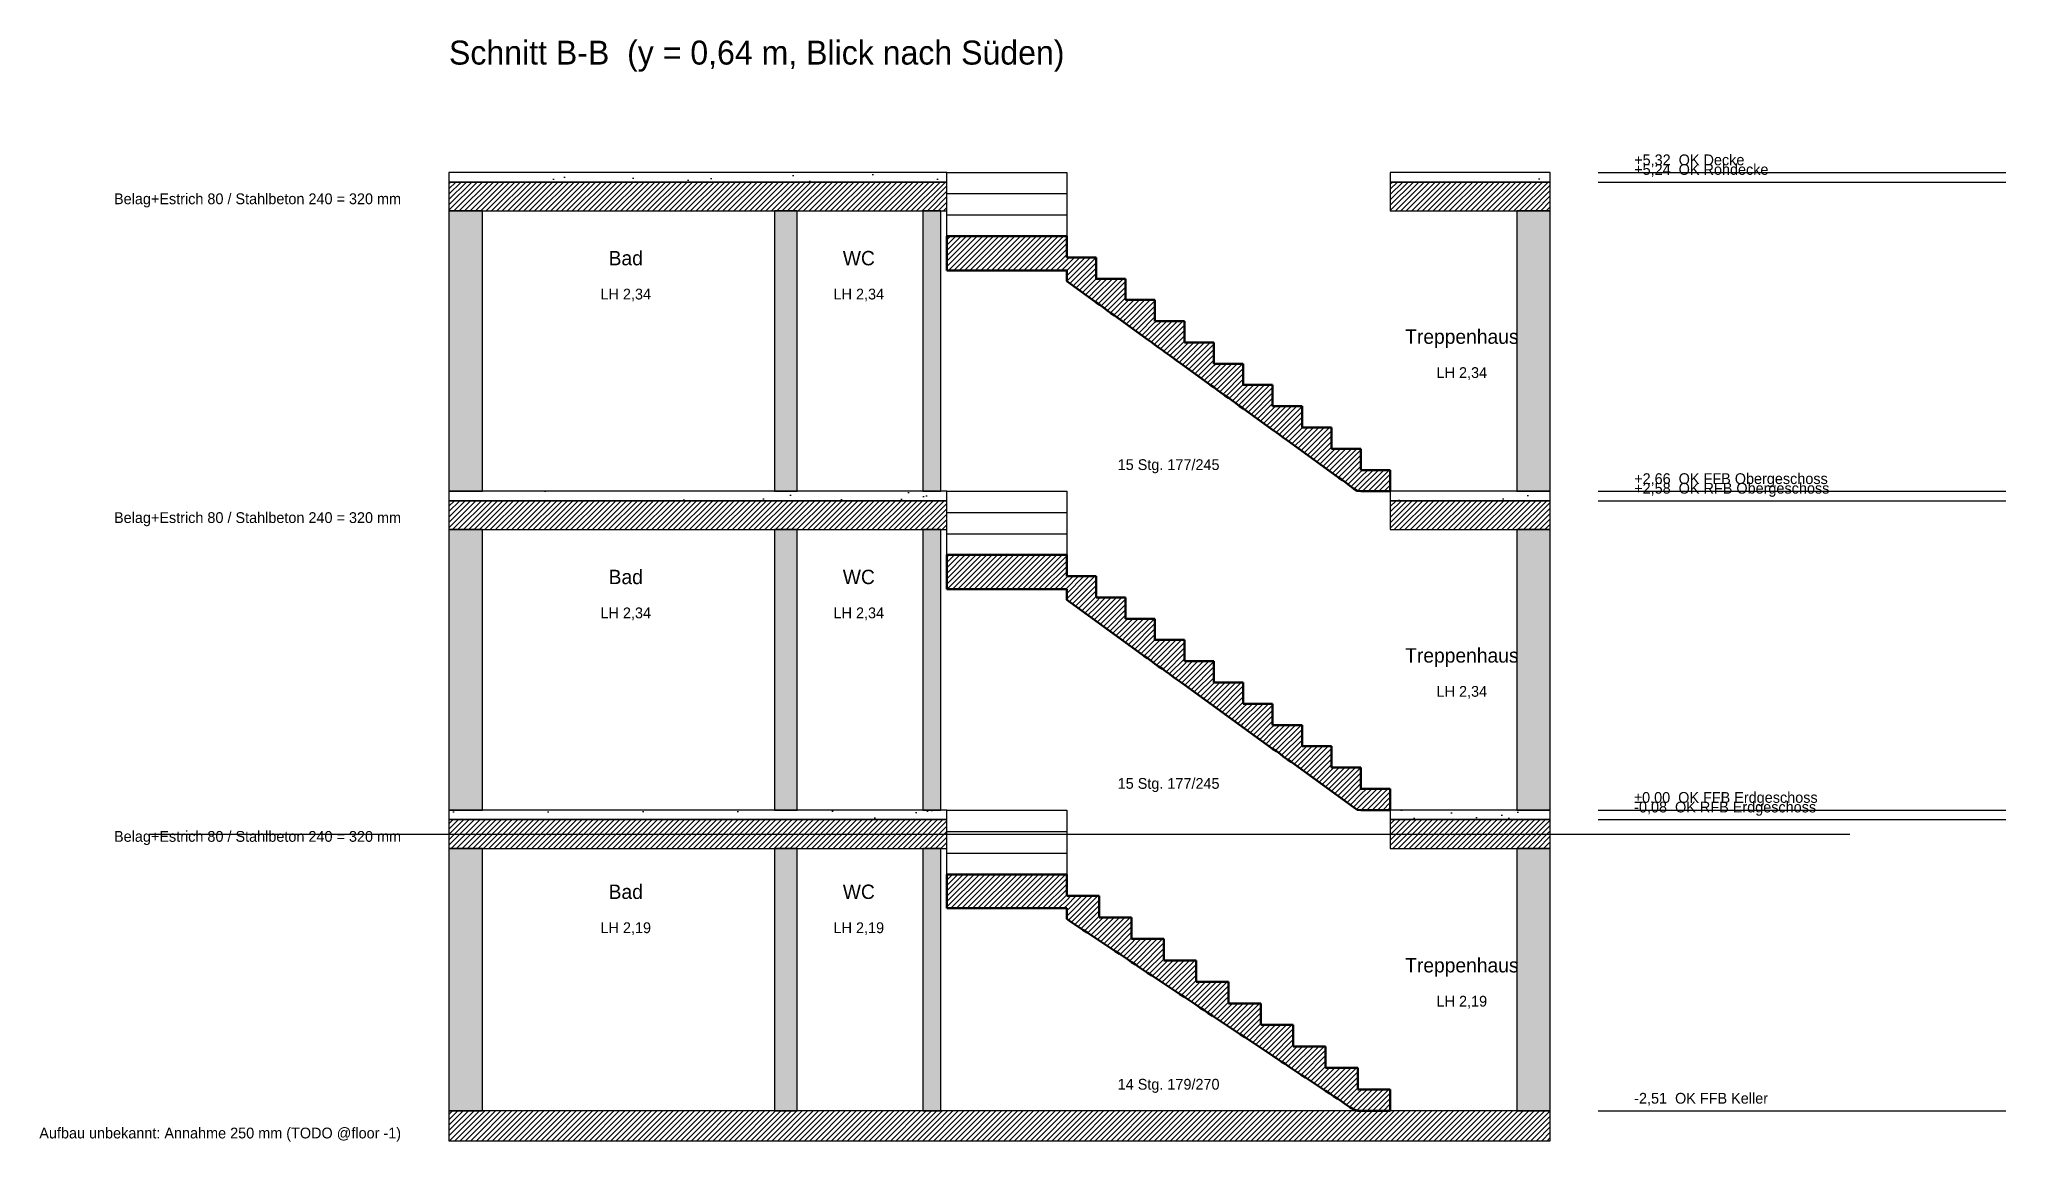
# Model space of a CAD drawing. Header units: millimetres. Extents: x -12468 to 3940, y -2767 to 6431.
import ezdxf
from ezdxf.enums import TextEntityAlignment as Align

# ---------------------------------------------------------------- set-up
doc = ezdxf.new("R2010")
doc.units = ezdxf.units.MM
for name, color, linetype in [('S_DECKE', 8, 'Continuous'), ('S_DECKE_ANNAHME', 1, 'Continuous'), ('S_GELAENDE', 3, 'Continuous'), ('S_TEXT', 7, 'Continuous'), ('S_TREPPE', 9, 'Continuous'), ('S_TREPPE_ANSICHT', 8, 'Continuous'), ('S_WAND', 7, 'Continuous')]:
    doc.layers.add(name, color=color, linetype=linetype)

msp = doc.modelspace()

# ---------------------------------------------------------------- hatches: boundary and pattern name
at = {"layer": 'S_DECKE'}
h = msp.add_hatch(dxfattribs=at)
h.set_pattern_fill('AR-SAND', scale=10)
h.paths.add_polyline_path([(-9050, 5240), (-4895, 5240), (-4895, 5320), (-9050, 5320)])
h = msp.add_hatch(dxfattribs=at)
h.set_pattern_fill('AR-SAND', scale=10)
h.paths.add_polyline_path([(-1195, 5240), (140, 5240), (140, 5320), (-1195, 5320)])
h = msp.add_hatch(dxfattribs=at)
h.set_pattern_fill('ANSI31', scale=10)
h.paths.add_polyline_path([(-9050, 5000), (-4895, 5000), (-4895, 5240), (-9050, 5240)])
h = msp.add_hatch(dxfattribs=at)
h.set_pattern_fill('ANSI31', scale=10)
h.paths.add_polyline_path([(-1195, 5000), (140, 5000), (140, 5240), (-1195, 5240)])
h = msp.add_hatch(dxfattribs=at)
h.set_pattern_fill('AR-SAND', scale=10)
h.paths.add_polyline_path([(-9050, 2580), (-4895, 2580), (-4895, 2660), (-9050, 2660)])
h = msp.add_hatch(dxfattribs=at)
h.set_pattern_fill('AR-SAND', scale=10)
h.paths.add_polyline_path([(-1195, 2580), (140, 2580), (140, 2660), (-1195, 2660)])
h = msp.add_hatch(dxfattribs=at)
h.set_pattern_fill('ANSI31', scale=10)
h.paths.add_polyline_path([(-9050, 2340), (-4895, 2340), (-4895, 2580), (-9050, 2580)])
h = msp.add_hatch(dxfattribs=at)
h.set_pattern_fill('ANSI31', scale=10)
h.paths.add_polyline_path([(-1195, 2340), (140, 2340), (140, 2580), (-1195, 2580)])
h = msp.add_hatch(dxfattribs=at)
h.set_pattern_fill('AR-SAND', scale=10)
h.paths.add_polyline_path([(-9050, -80), (-4895, -80), (-4895, 0), (-9050, 0)])
h = msp.add_hatch(dxfattribs=at)
h.set_pattern_fill('AR-SAND', scale=10)
h.paths.add_polyline_path([(-1195, -80), (140, -80), (140, 0), (-1195, 0)])
h = msp.add_hatch(dxfattribs=at)
h.set_pattern_fill('ANSI31', scale=10)
h.paths.add_polyline_path([(-9050, -320), (-4895, -320), (-4895, -80), (-9050, -80)])
h = msp.add_hatch(dxfattribs=at)
h.set_pattern_fill('ANSI31', scale=10)
h.paths.add_polyline_path([(-1195, -320), (140, -320), (140, -80), (-1195, -80)])
at = {"layer": 'S_DECKE_ANNAHME'}
h = msp.add_hatch(dxfattribs=at)
h.set_pattern_fill('ANSI31', scale=10)
h.paths.add_polyline_path([(-9050, -2760), (140, -2760), (140, -2510), (-9050, -2510)])
at = {"layer": 'S_TREPPE'}
h = msp.add_hatch(dxfattribs=at)
h.set_pattern_fill('ANSI31', scale=10)
h.paths.add_polyline_path([(-3895, 4788), (-4895, 4788), (-4895, 4502), (-4770, 4502), (-4645, 4502), (-4520, 4502), (-4395, 4502), (-4270, 4502), (-4145, 4502), (-4020, 4502), (-3895, 4502)])
h = msp.add_hatch(dxfattribs=at)
h.set_pattern_fill('ANSI31', scale=10)
h.paths.add_polyline_path([(-3650, 4611), (-3895, 4611), (-3895, 4413), (-3864, 4391), (-3834, 4369), (-3803, 4347), (-3772, 4325), (-3742, 4302), (-3711, 4280), (-3680, 4258), (-3650, 4236)])
h = msp.add_hatch(dxfattribs=at)
h.set_pattern_fill('ANSI31', scale=10)
h.paths.add_polyline_path([(-3404, 4433), (-3650, 4433), (-3650, 4236), (-3619, 4214), (-3588, 4192), (-3558, 4169), (-3527, 4147), (-3496, 4125), (-3465, 4103), (-3435, 4081), (-3404, 4059)])
h = msp.add_hatch(dxfattribs=at)
h.set_pattern_fill('ANSI31', scale=10)
h.paths.add_polyline_path([(-3159, 4256), (-3404, 4256), (-3404, 4059), (-3373, 4036), (-3343, 4014), (-3312, 3992), (-3281, 3970), (-3251, 3948), (-3220, 3926), (-3189, 3903), (-3159, 3881)])
h = msp.add_hatch(dxfattribs=at)
h.set_pattern_fill('ANSI31', scale=10)
h.paths.add_polyline_path([(-2913, 4079), (-3159, 4079), (-3159, 3881), (-3128, 3859), (-3097, 3837), (-3067, 3815), (-3036, 3793), (-3005, 3770), (-2975, 3748), (-2944, 3726), (-2913, 3704)])
h = msp.add_hatch(dxfattribs=at)
h.set_pattern_fill('ANSI31', scale=10)
h.paths.add_polyline_path([(-2668, 3901), (-2913, 3901), (-2913, 3704), (-2882, 3682), (-2852, 3660), (-2821, 3637), (-2790, 3615), (-2760, 3593), (-2729, 3571), (-2698, 3549), (-2668, 3527)])
h = msp.add_hatch(dxfattribs=at)
h.set_pattern_fill('ANSI31', scale=10)
h.paths.add_polyline_path([(-2422, 3724), (-2668, 3724), (-2668, 3527), (-2637, 3504), (-2606, 3482), (-2576, 3460), (-2545, 3438), (-2514, 3416), (-2484, 3394), (-2453, 3371), (-2422, 3349)])
h = msp.add_hatch(dxfattribs=at)
h.set_pattern_fill('ANSI31', scale=10)
h.paths.add_polyline_path([(-2177, 3547), (-2422, 3547), (-2422, 3349), (-2392, 3327), (-2361, 3305), (-2330, 3283), (-2300, 3261), (-2269, 3238), (-2238, 3216), (-2208, 3194), (-2177, 3172)])
h = msp.add_hatch(dxfattribs=at)
h.set_pattern_fill('ANSI31', scale=10)
h.paths.add_polyline_path([(-1931, 3369), (-2177, 3369), (-2177, 3172), (-2146, 3150), (-2115, 3128), (-2085, 3105), (-2054, 3083), (-2023, 3061), (-1993, 3039), (-1962, 3017), (-1931, 2995)])
h = msp.add_hatch(dxfattribs=at)
h.set_pattern_fill('ANSI31', scale=10)
h.paths.add_polyline_path([(-1686, 3192), (-1931, 3192), (-1931, 2995), (-1901, 2972), (-1870, 2950), (-1839, 2928), (-1809, 2906), (-1778, 2884), (-1747, 2862), (-1717, 2839), (-1686, 2817)])
h = msp.add_hatch(dxfattribs=at)
h.set_pattern_fill('ANSI31', scale=10)
h.paths.add_polyline_path([(-1440, 3015), (-1686, 3015), (-1686, 2817), (-1655, 2795), (-1625, 2773), (-1594, 2751), (-1563, 2729), (-1532, 2706), (-1502, 2684), (-1471, 2662), (-1440, 2660)])
h = msp.add_hatch(dxfattribs=at)
h.set_pattern_fill('ANSI31', scale=10)
h.paths.add_polyline_path([(-1195, 2837), (-1440, 2837), (-1440, 2660), (-1410, 2660), (-1379, 2660), (-1348, 2660), (-1318, 2660), (-1287, 2660), (-1256, 2660), (-1226, 2660), (-1195, 2660)])
h = msp.add_hatch(dxfattribs=at)
h.set_pattern_fill('ANSI31', scale=10)
h.paths.add_polyline_path([(-3895, 2128), (-4895, 2128), (-4895, 1842), (-4770, 1842), (-4645, 1842), (-4520, 1842), (-4395, 1842), (-4270, 1842), (-4145, 1842), (-4020, 1842), (-3895, 1842)])
h = msp.add_hatch(dxfattribs=at)
h.set_pattern_fill('ANSI31', scale=10)
h.paths.add_polyline_path([(-3650, 1951), (-3895, 1951), (-3895, 1753), (-3864, 1731), (-3834, 1709), (-3803, 1687), (-3772, 1665), (-3742, 1642), (-3711, 1620), (-3680, 1598), (-3650, 1576)])
h = msp.add_hatch(dxfattribs=at)
h.set_pattern_fill('ANSI31', scale=10)
h.paths.add_polyline_path([(-3404, 1773), (-3650, 1773), (-3650, 1576), (-3619, 1554), (-3588, 1532), (-3558, 1509), (-3527, 1487), (-3496, 1465), (-3465, 1443), (-3435, 1421), (-3404, 1399)])
h = msp.add_hatch(dxfattribs=at)
h.set_pattern_fill('ANSI31', scale=10)
h.paths.add_polyline_path([(-3159, 1596), (-3404, 1596), (-3404, 1399), (-3373, 1376), (-3343, 1354), (-3312, 1332), (-3281, 1310), (-3251, 1288), (-3220, 1266), (-3189, 1243), (-3159, 1221)])
h = msp.add_hatch(dxfattribs=at)
h.set_pattern_fill('ANSI31', scale=10)
h.paths.add_polyline_path([(-2913, 1419), (-3159, 1419), (-3159, 1221), (-3128, 1199), (-3097, 1177), (-3067, 1155), (-3036, 1133), (-3005, 1110), (-2975, 1088), (-2944, 1066), (-2913, 1044)])
h = msp.add_hatch(dxfattribs=at)
h.set_pattern_fill('ANSI31', scale=10)
h.paths.add_polyline_path([(-2668, 1241), (-2913, 1241), (-2913, 1044), (-2882, 1022), (-2852, 1000), (-2821, 977), (-2790, 955), (-2760, 933), (-2729, 911), (-2698, 889), (-2668, 867)])
h = msp.add_hatch(dxfattribs=at)
h.set_pattern_fill('ANSI31', scale=10)
h.paths.add_polyline_path([(-2422, 1064), (-2668, 1064), (-2668, 867), (-2637, 844), (-2606, 822), (-2576, 800), (-2545, 778), (-2514, 756), (-2484, 734), (-2453, 711), (-2422, 689)])
h = msp.add_hatch(dxfattribs=at)
h.set_pattern_fill('ANSI31', scale=10)
h.paths.add_polyline_path([(-2177, 887), (-2422, 887), (-2422, 689), (-2392, 667), (-2361, 645), (-2330, 623), (-2300, 601), (-2269, 578), (-2238, 556), (-2208, 534), (-2177, 512)])
h = msp.add_hatch(dxfattribs=at)
h.set_pattern_fill('ANSI31', scale=10)
h.paths.add_polyline_path([(-1931, 709), (-2177, 709), (-2177, 512), (-2146, 490), (-2115, 468), (-2085, 445), (-2054, 423), (-2023, 401), (-1993, 379), (-1962, 357), (-1931, 335)])
h = msp.add_hatch(dxfattribs=at)
h.set_pattern_fill('ANSI31', scale=10)
h.paths.add_polyline_path([(-1686, 532), (-1931, 532), (-1931, 335), (-1901, 312), (-1870, 290), (-1839, 268), (-1809, 246), (-1778, 224), (-1747, 202), (-1717, 179), (-1686, 157)])
h = msp.add_hatch(dxfattribs=at)
h.set_pattern_fill('ANSI31', scale=10)
h.paths.add_polyline_path([(-1440, 355), (-1686, 355), (-1686, 157), (-1655, 135), (-1625, 113), (-1594, 91), (-1563, 69), (-1532, 46), (-1502, 24), (-1471, 2), (-1440, 0)])
h = msp.add_hatch(dxfattribs=at)
h.set_pattern_fill('ANSI31', scale=10)
h.paths.add_polyline_path([(-1195, 177), (-1440, 177), (-1440, 0), (-1410, 0), (-1379, 0), (-1348, 0), (-1318, 0), (-1287, 0), (-1256, 0), (-1226, 0), (-1195, 0)])
h = msp.add_hatch(dxfattribs=at)
h.set_pattern_fill('ANSI31', scale=10)
h.paths.add_polyline_path([(-3895, -538), (-4895, -538), (-4895, -820), (-4770, -820), (-4645, -820), (-4520, -820), (-4395, -820), (-4270, -820), (-4145, -820), (-4020, -820), (-3895, -820)])
h = msp.add_hatch(dxfattribs=at)
h.set_pattern_fill('ANSI31', scale=10)
h.paths.add_polyline_path([(-3625, -717), (-3895, -717), (-3895, -909), (-3861, -932), (-3828, -954), (-3794, -976), (-3760, -999), (-3726, -1021), (-3692, -1044), (-3659, -1066), (-3625, -1088)])
h = msp.add_hatch(dxfattribs=at)
h.set_pattern_fill('ANSI31', scale=10)
h.paths.add_polyline_path([(-3355, -896), (-3625, -896), (-3625, -1088), (-3591, -1111), (-3558, -1133), (-3524, -1156), (-3490, -1178), (-3456, -1201), (-3422, -1223), (-3389, -1245), (-3355, -1268)])
h = msp.add_hatch(dxfattribs=at)
h.set_pattern_fill('ANSI31', scale=10)
h.paths.add_polyline_path([(-3085, -1076), (-3355, -1076), (-3355, -1268), (-3321, -1290), (-3288, -1313), (-3254, -1335), (-3220, -1357), (-3186, -1380), (-3152, -1402), (-3119, -1425), (-3085, -1447)])
h = msp.add_hatch(dxfattribs=at)
h.set_pattern_fill('ANSI31', scale=10)
h.paths.add_polyline_path([(-2815, -1255), (-3085, -1255), (-3085, -1447), (-3051, -1469), (-3018, -1492), (-2984, -1514), (-2950, -1537), (-2916, -1559), (-2882, -1582), (-2849, -1604), (-2815, -1626)])
h = msp.add_hatch(dxfattribs=at)
h.set_pattern_fill('ANSI31', scale=10)
h.paths.add_polyline_path([(-2545, -1434), (-2815, -1434), (-2815, -1626), (-2781, -1649), (-2748, -1671), (-2714, -1694), (-2680, -1716), (-2646, -1738), (-2612, -1761), (-2579, -1783), (-2545, -1806)])
h = msp.add_hatch(dxfattribs=at)
h.set_pattern_fill('ANSI31', scale=10)
h.paths.add_polyline_path([(-2275, -1614), (-2545, -1614), (-2545, -1806), (-2511, -1828), (-2478, -1850), (-2444, -1873), (-2410, -1895), (-2376, -1918), (-2342, -1940), (-2309, -1963), (-2275, -1985)])
h = msp.add_hatch(dxfattribs=at)
h.set_pattern_fill('ANSI31', scale=10)
h.paths.add_polyline_path([(-2005, -1793), (-2275, -1793), (-2275, -1985), (-2241, -2007), (-2208, -2030), (-2174, -2052), (-2140, -2075), (-2106, -2097), (-2072, -2119), (-2039, -2142), (-2005, -2164)])
h = msp.add_hatch(dxfattribs=at)
h.set_pattern_fill('ANSI31', scale=10)
h.paths.add_polyline_path([(-1735, -1972), (-2005, -1972), (-2005, -2164), (-1971, -2187), (-1938, -2209), (-1904, -2231), (-1870, -2254), (-1836, -2276), (-1802, -2299), (-1769, -2321), (-1735, -2343)])
h = msp.add_hatch(dxfattribs=at)
h.set_pattern_fill('ANSI31', scale=10)
h.paths.add_polyline_path([(-1465, -2151), (-1735, -2151), (-1735, -2343), (-1701, -2366), (-1668, -2388), (-1634, -2411), (-1600, -2433), (-1566, -2456), (-1532, -2478), (-1499, -2500), (-1465, -2510)])
h = msp.add_hatch(dxfattribs=at)
h.set_pattern_fill('ANSI31', scale=10)
h.paths.add_polyline_path([(-1195, -2331), (-1465, -2331), (-1465, -2510), (-1431, -2510), (-1398, -2510), (-1364, -2510), (-1330, -2510), (-1296, -2510), (-1262, -2510), (-1229, -2510), (-1195, -2510)])
at = {"layer": 'S_WAND'}
h = msp.add_hatch(color=7, dxfattribs=at)
h.dxf.hatch_style = 1
h.paths.add_polyline_path([(-9050, 2660), (-8770, 2660), (-8770, 5000), (-9050, 5000)])
h = msp.add_hatch(color=7, dxfattribs=at)
h.dxf.hatch_style = 1
h.paths.add_polyline_path([(-6335, 2660), (-6145, 2660), (-6145, 5000), (-6335, 5000)])
h = msp.add_hatch(color=7, dxfattribs=at)
h.dxf.hatch_style = 1
h.paths.add_polyline_path([(-5095, 2660), (-4945, 2660), (-4945, 5000), (-5095, 5000)])
h = msp.add_hatch(color=7, dxfattribs=at)
h.dxf.hatch_style = 1
h.paths.add_polyline_path([(-140, 2660), (140, 2660), (140, 5000), (-140, 5000)])
h = msp.add_hatch(color=7, dxfattribs=at)
h.dxf.hatch_style = 1
h.paths.add_polyline_path([(-9050, 0), (-8770, 0), (-8770, 2340), (-9050, 2340)])
h = msp.add_hatch(color=7, dxfattribs=at)
h.dxf.hatch_style = 1
h.paths.add_polyline_path([(-6335, 0), (-6145, 0), (-6145, 2340), (-6335, 2340)])
h = msp.add_hatch(color=7, dxfattribs=at)
h.dxf.hatch_style = 1
h.paths.add_polyline_path([(-5095, 0), (-4945, 0), (-4945, 2340), (-5095, 2340)])
h = msp.add_hatch(color=7, dxfattribs=at)
h.dxf.hatch_style = 1
h.paths.add_polyline_path([(-140, 0), (140, 0), (140, 2340), (-140, 2340)])
h = msp.add_hatch(color=7, dxfattribs=at)
h.dxf.hatch_style = 1
h.paths.add_polyline_path([(-9050, -2510), (-8770, -2510), (-8770, -320), (-9050, -320)])
h = msp.add_hatch(color=7, dxfattribs=at)
h.dxf.hatch_style = 1
h.paths.add_polyline_path([(-6335, -2510), (-6145, -2510), (-6145, -320), (-6335, -320)])
h = msp.add_hatch(color=7, dxfattribs=at)
h.dxf.hatch_style = 1
h.paths.add_polyline_path([(-5095, -2510), (-4945, -2510), (-4945, -320), (-5095, -320)])
h = msp.add_hatch(color=7, dxfattribs=at)
h.dxf.hatch_style = 1
h.paths.add_polyline_path([(-140, -2510), (140, -2510), (140, -320), (-140, -320)])

# ---------------------------------------------------------------- linework, layer by layer
at = {"layer": 'S_DECKE'}
for points in [[(-9050, 5240), (-4895, 5240), (-4895, 5320), (-9050, 5320)], [(-1195, 5240), (140, 5240), (140, 5320), (-1195, 5320)], [(-9050, 5000), (-4895, 5000), (-4895, 5240), (-9050, 5240)], [(-1195, 5000), (140, 5000), (140, 5240), (-1195, 5240)], [(-9050, 2580), (-4895, 2580), (-4895, 2660), (-9050, 2660)], [(-1195, 2580), (140, 2580), (140, 2660), (-1195, 2660)], [(-9050, 2340), (-4895, 2340), (-4895, 2580), (-9050, 2580)], [(-1195, 2340), (140, 2340), (140, 2580), (-1195, 2580)], [(-9050, -80), (-4895, -80), (-4895, 0), (-9050, 0)], [(-1195, -80), (140, -80), (140, 0), (-1195, 0)], [(-9050, -320), (-4895, -320), (-4895, -80), (-9050, -80)], [(-1195, -320), (140, -320), (140, -80), (-1195, -80)]]:
    msp.add_lwpolyline(points, close=True, dxfattribs=at)
at = {"layer": 'S_DECKE_ANNAHME'}
msp.add_lwpolyline([(-9050, -2760), (140, -2760), (140, -2510), (-9050, -2510)], close=True, dxfattribs=at)
at = {"layer": 'S_GELAENDE'}
msp.add_line((-11550, -200), (2640, -200), dxfattribs=at)
at = {"layer": 'S_TEXT'}
for p, q in [((540, 5320), (3940, 5320)), ((540, 5240), (3940, 5240)), ((540, 2660), (3940, 2660)), ((540, 2580), (3940, 2580)), ((540, 0), (3940, 0)), ((540, -80), (3940, -80)), ((540, -2510), (3940, -2510))]:
    msp.add_line(p, q, dxfattribs=at)
at = {"layer": 'S_TREPPE', "lineweight": 50}
for p, q in [((-3895, 4788), (-4895, 4788)), ((-4895, 4502), (-4895, 4788)), ((-3895, 4611), (-3895, 4788)), ((-3650, 4611), (-3895, 4611)), ((-3650, 4433), (-3650, 4611)), ((-4895, 4502), (-4770, 4502)), ((-4770, 4502), (-4645, 4502)), ((-4645, 4502), (-4520, 4502)), ((-4520, 4502), (-4395, 4502)), ((-4395, 4502), (-4270, 4502)), ((-4270, 4502), (-4145, 4502)), ((-4145, 4502), (-4020, 4502)), ((-4020, 4502), (-3895, 4502)), ((-3895, 4413), (-3895, 4502)), ((-3404, 4433), (-3650, 4433)), ((-3404, 4256), (-3404, 4433)), ((-3895, 4413), (-3864, 4391)), ((-3864, 4391), (-3834, 4369)), ((-3834, 4369), (-3803, 4347)), ((-3803, 4347), (-3772, 4325)), ((-3772, 4325), (-3742, 4302)), ((-3742, 4302), (-3711, 4280)), ((-3711, 4280), (-3680, 4258)), ((-3680, 4258), (-3650, 4236)), ((-3650, 4236), (-3619, 4214)), ((-3619, 4214), (-3588, 4192)), ((-3588, 4192), (-3558, 4169)), ((-3558, 4169), (-3527, 4147)), ((-3527, 4147), (-3496, 4125)), ((-3496, 4125), (-3465, 4103)), ((-3465, 4103), (-3435, 4081)), ((-3159, 4256), (-3404, 4256)), ((-3159, 4079), (-3159, 4256)), ((-3435, 4081), (-3404, 4059)), ((-3404, 4059), (-3373, 4036)), ((-3404, 4059), (-3404, 4059)), ((-3373, 4036), (-3343, 4014)), ((-3343, 4014), (-3312, 3992)), ((-3312, 3992), (-3281, 3970)), ((-3281, 3970), (-3251, 3948)), ((-3251, 3948), (-3220, 3926)), ((-2913, 4079), (-3159, 4079)), ((-2913, 3901), (-2913, 4079)), ((-3220, 3926), (-3189, 3903)), ((-3189, 3903), (-3159, 3881)), ((-3159, 3881), (-3128, 3859)), ((-3128, 3859), (-3097, 3837)), ((-3097, 3837), (-3067, 3815)), ((-3067, 3815), (-3036, 3793)), ((-3036, 3793), (-3005, 3770)), ((-2668, 3901), (-2913, 3901)), ((-2668, 3724), (-2668, 3901)), ((-3005, 3770), (-2975, 3748)), ((-2975, 3748), (-2944, 3726)), ((-2944, 3726), (-2913, 3704)), ((-2913, 3704), (-2882, 3682)), ((-2913, 3704), (-2913, 3704)), ((-2882, 3682), (-2852, 3660)), ((-2852, 3660), (-2821, 3637)), ((-2821, 3637), (-2790, 3615)), ((-2790, 3615), (-2760, 3593)), ((-2422, 3724), (-2668, 3724)), ((-2422, 3547), (-2422, 3724)), ((-2760, 3593), (-2729, 3571)), ((-2729, 3571), (-2698, 3549)), ((-2698, 3549), (-2668, 3527)), ((-2668, 3527), (-2637, 3504)), ((-2637, 3504), (-2606, 3482)), ((-2606, 3482), (-2576, 3460)), ((-2576, 3460), (-2545, 3438)), ((-2177, 3547), (-2422, 3547)), ((-2177, 3369), (-2177, 3547)), ((-2545, 3438), (-2514, 3416)), ((-2514, 3416), (-2484, 3394)), ((-2484, 3394), (-2453, 3371)), ((-2453, 3371), (-2422, 3349)), ((-2422, 3349), (-2392, 3327)), ((-2392, 3327), (-2361, 3305)), ((-2361, 3305), (-2330, 3283)), ((-2330, 3283), (-2300, 3261)), ((-1931, 3369), (-2177, 3369)), ((-1931, 3192), (-1931, 3369)), ((-2300, 3261), (-2269, 3238)), ((-2269, 3238), (-2238, 3216)), ((-2238, 3216), (-2208, 3194)), ((-2208, 3194), (-2177, 3172)), ((-2177, 3172), (-2146, 3150)), ((-2146, 3150), (-2115, 3128)), ((-2115, 3128), (-2085, 3105)), ((-1686, 3192), (-1931, 3192)), ((-1686, 3015), (-1686, 3192)), ((-2085, 3105), (-2054, 3083)), ((-2054, 3083), (-2023, 3061)), ((-2023, 3061), (-1993, 3039)), ((-1993, 3039), (-1962, 3017)), ((-1962, 3017), (-1931, 2995)), ((-1931, 2995), (-1901, 2972)), ((-1901, 2972), (-1870, 2950)), ((-1440, 3015), (-1686, 3015)), ((-1440, 2837), (-1440, 3015)), ((-1870, 2950), (-1839, 2928)), ((-1839, 2928), (-1809, 2906)), ((-1809, 2906), (-1778, 2884)), ((-1778, 2884), (-1747, 2862)), ((-1747, 2862), (-1717, 2839)), ((-1717, 2839), (-1686, 2817)), ((-1686, 2817), (-1655, 2795)), ((-1655, 2795), (-1625, 2773)), ((-1195, 2837), (-1440, 2837)), ((-1195, 2660), (-1195, 2837)), ((-1625, 2773), (-1594, 2751)), ((-1594, 2751), (-1563, 2729)), ((-1563, 2729), (-1532, 2706)), ((-1532, 2706), (-1502, 2684)), ((-1502, 2684), (-1471, 2662)), ((-1471, 2662), (-1440, 2660)), ((-1440, 2660), (-1410, 2660)), ((-1410, 2660), (-1379, 2660)), ((-1379, 2660), (-1348, 2660)), ((-1348, 2660), (-1318, 2660)), ((-1318, 2660), (-1287, 2660)), ((-1287, 2660), (-1256, 2660)), ((-1256, 2660), (-1226, 2660)), ((-1226, 2660), (-1195, 2660)), ((-3895, 2128), (-4895, 2128)), ((-4895, 1842), (-4895, 2128)), ((-3895, 1951), (-3895, 2128)), ((-4895, 1842), (-4770, 1842)), ((-4770, 1842), (-4645, 1842)), ((-4645, 1842), (-4520, 1842)), ((-4520, 1842), (-4395, 1842)), ((-4395, 1842), (-4270, 1842)), ((-4270, 1842), (-4145, 1842)), ((-4145, 1842), (-4020, 1842)), ((-4020, 1842), (-3895, 1842)), ((-3650, 1951), (-3895, 1951)), ((-3895, 1753), (-3895, 1842)), ((-3650, 1773), (-3650, 1951)), ((-3895, 1753), (-3864, 1731)), ((-3864, 1731), (-3834, 1709)), ((-3834, 1709), (-3803, 1687)), ((-3803, 1687), (-3772, 1665)), ((-3772, 1665), (-3742, 1642)), ((-3742, 1642), (-3711, 1620)), ((-3404, 1773), (-3650, 1773)), ((-3404, 1596), (-3404, 1773)), ((-3711, 1620), (-3680, 1598)), ((-3680, 1598), (-3650, 1576)), ((-3650, 1576), (-3619, 1554)), ((-3619, 1554), (-3588, 1532)), ((-3588, 1532), (-3558, 1509)), ((-3558, 1509), (-3527, 1487)), ((-3527, 1487), (-3496, 1465)), ((-3159, 1596), (-3404, 1596)), ((-3159, 1419), (-3159, 1596)), ((-3496, 1465), (-3465, 1443)), ((-3465, 1443), (-3435, 1421)), ((-3435, 1421), (-3404, 1399)), ((-3404, 1399), (-3373, 1376)), ((-3373, 1376), (-3343, 1354)), ((-3343, 1354), (-3312, 1332)), ((-3312, 1332), (-3281, 1310)), ((-2913, 1419), (-3159, 1419)), ((-2913, 1241), (-2913, 1419)), ((-3281, 1310), (-3251, 1288)), ((-3251, 1288), (-3220, 1266)), ((-3220, 1266), (-3189, 1243)), ((-3189, 1243), (-3159, 1221)), ((-3159, 1221), (-3128, 1199)), ((-3159, 1221), (-3159, 1221)), ((-3128, 1199), (-3097, 1177)), ((-3097, 1177), (-3067, 1155)), ((-3067, 1155), (-3036, 1133)), ((-2668, 1241), (-2913, 1241)), ((-2668, 1064), (-2668, 1241)), ((-3036, 1133), (-3005, 1110)), ((-3005, 1110), (-2975, 1088)), ((-2975, 1088), (-2944, 1066)), ((-2944, 1066), (-2913, 1044)), ((-2913, 1044), (-2882, 1022)), ((-2913, 1044), (-2913, 1044)), ((-2882, 1022), (-2852, 1000)), ((-2852, 1000), (-2821, 977)), ((-2422, 1064), (-2668, 1064)), ((-2422, 887), (-2422, 1064)), ((-2821, 977), (-2790, 955)), ((-2790, 955), (-2760, 933)), ((-2760, 933), (-2729, 911)), ((-2729, 911), (-2698, 889)), ((-2698, 889), (-2668, 867)), ((-2668, 867), (-2637, 844)), ((-2668, 867), (-2668, 867)), ((-2637, 844), (-2606, 822)), ((-2606, 822), (-2576, 800)), ((-2177, 887), (-2422, 887)), ((-2177, 709), (-2177, 887)), ((-2576, 800), (-2545, 778)), ((-2545, 778), (-2514, 756)), ((-2514, 756), (-2484, 734)), ((-2484, 734), (-2453, 711)), ((-2453, 711), (-2422, 689)), ((-2422, 689), (-2392, 667)), ((-2392, 667), (-2361, 645)), ((-1931, 709), (-2177, 709)), ((-1931, 532), (-1931, 709)), ((-2361, 645), (-2330, 623)), ((-2330, 623), (-2300, 601)), ((-2300, 601), (-2269, 578)), ((-2269, 578), (-2238, 556)), ((-2238, 556), (-2208, 534)), ((-2208, 534), (-2177, 512)), ((-2177, 512), (-2146, 490)), ((-2177, 512), (-2177, 512)), ((-1686, 532), (-1931, 532)), ((-1686, 355), (-1686, 532)), ((-2146, 490), (-2115, 468)), ((-2115, 468), (-2085, 445)), ((-2085, 445), (-2054, 423)), ((-2054, 423), (-2023, 401)), ((-2023, 401), (-1993, 379)), ((-1993, 379), (-1962, 357)), ((-1962, 357), (-1931, 335)), ((-1931, 335), (-1901, 312)), ((-1931, 335), (-1931, 335)), ((-1440, 355), (-1686, 355)), ((-1440, 177), (-1440, 355)), ((-1901, 312), (-1870, 290)), ((-1870, 290), (-1839, 268)), ((-1839, 268), (-1809, 246)), ((-1809, 246), (-1778, 224)), ((-1778, 224), (-1747, 202)), ((-1747, 202), (-1717, 179)), ((-1717, 179), (-1686, 157)), ((-1195, 177), (-1440, 177)), ((-1195, 0), (-1195, 177)), ((-1686, 157), (-1655, 135)), ((-1686, 157), (-1686, 157)), ((-1655, 135), (-1625, 113)), ((-1625, 113), (-1594, 91)), ((-1594, 91), (-1563, 69)), ((-1563, 69), (-1532, 46)), ((-1532, 46), (-1502, 24)), ((-1502, 24), (-1471, 2)), ((-1471, 2), (-1440, 0)), ((-1440, 0), (-1410, 0)), ((-1410, 0), (-1379, 0)), ((-1379, 0), (-1348, 0)), ((-1348, 0), (-1318, 0)), ((-1318, 0), (-1287, 0)), ((-1287, 0), (-1256, 0)), ((-1256, 0), (-1226, 0)), ((-1226, 0), (-1195, 0)), ((-3895, -538), (-4895, -538)), ((-4895, -820), (-4895, -538)), ((-3895, -717), (-3895, -538)), ((-4895, -820), (-4770, -820)), ((-4770, -820), (-4645, -820)), ((-4645, -820), (-4520, -820)), ((-4520, -820), (-4395, -820)), ((-4395, -820), (-4270, -820)), ((-4270, -820), (-4145, -820)), ((-4145, -820), (-4020, -820)), ((-4020, -820), (-3895, -820)), ((-3625, -717), (-3895, -717)), ((-3895, -909), (-3895, -820)), ((-3625, -896), (-3625, -717)), ((-3895, -909), (-3861, -932)), ((-3861, -932), (-3828, -954)), ((-3828, -954), (-3794, -976)), ((-3794, -976), (-3760, -999)), ((-3355, -896), (-3625, -896)), ((-3355, -1076), (-3355, -896)), ((-3760, -999), (-3726, -1021)), ((-3726, -1021), (-3692, -1044)), ((-3692, -1044), (-3659, -1066)), ((-3659, -1066), (-3625, -1088)), ((-3625, -1088), (-3591, -1111)), ((-3591, -1111), (-3558, -1133)), ((-3558, -1133), (-3524, -1156)), ((-3085, -1076), (-3355, -1076)), ((-3085, -1255), (-3085, -1076)), ((-3524, -1156), (-3490, -1178)), ((-3490, -1178), (-3456, -1201)), ((-3456, -1201), (-3422, -1223)), ((-3422, -1223), (-3389, -1245)), ((-3389, -1245), (-3355, -1268)), ((-3355, -1268), (-3321, -1290)), ((-3321, -1290), (-3288, -1313)), ((-3288, -1313), (-3254, -1335)), ((-2815, -1255), (-3085, -1255)), ((-2815, -1434), (-2815, -1255)), ((-3254, -1335), (-3220, -1357)), ((-3220, -1357), (-3186, -1380)), ((-3186, -1380), (-3152, -1402)), ((-3152, -1402), (-3119, -1425)), ((-3119, -1425), (-3085, -1447)), ((-3085, -1447), (-3051, -1469)), ((-3051, -1469), (-3018, -1492)), ((-2545, -1434), (-2815, -1434)), ((-2545, -1614), (-2545, -1434)), ((-3018, -1492), (-2984, -1514)), ((-2984, -1514), (-2950, -1537)), ((-2950, -1537), (-2916, -1559)), ((-2916, -1559), (-2882, -1582)), ((-2882, -1582), (-2849, -1604)), ((-2849, -1604), (-2815, -1626)), ((-2815, -1626), (-2781, -1649)), ((-2275, -1614), (-2545, -1614)), ((-2275, -1793), (-2275, -1614)), ((-2781, -1649), (-2748, -1671)), ((-2748, -1671), (-2714, -1694)), ((-2714, -1694), (-2680, -1716)), ((-2680, -1716), (-2646, -1738)), ((-2646, -1738), (-2612, -1761)), ((-2612, -1761), (-2579, -1783)), ((-2579, -1783), (-2545, -1806)), ((-2005, -1793), (-2275, -1793)), ((-2005, -1972), (-2005, -1793)), ((-2545, -1806), (-2511, -1828)), ((-2545, -1806), (-2545, -1806)), ((-2511, -1828), (-2478, -1850)), ((-2478, -1850), (-2444, -1873)), ((-2444, -1873), (-2410, -1895)), ((-2410, -1895), (-2376, -1918)), ((-2376, -1918), (-2342, -1940)), ((-2342, -1940), (-2309, -1963)), ((-2309, -1963), (-2275, -1985)), ((-2275, -1985), (-2241, -2007)), ((-2241, -2007), (-2208, -2030)), ((-2208, -2030), (-2174, -2052)), ((-2174, -2052), (-2140, -2075)), ((-2140, -2075), (-2106, -2097)), ((-2106, -2097), (-2072, -2119)), ((-2072, -2119), (-2039, -2142)), ((-1735, -1972), (-2005, -1972)), ((-1735, -2151), (-1735, -1972)), ((-2039, -2142), (-2005, -2164)), ((-2005, -2164), (-1971, -2187)), ((-2005, -2164), (-2005, -2164)), ((-1971, -2187), (-1938, -2209)), ((-1938, -2209), (-1904, -2231)), ((-1904, -2231), (-1870, -2254)), ((-1870, -2254), (-1836, -2276)), ((-1836, -2276), (-1802, -2299)), ((-1465, -2151), (-1735, -2151)), ((-1465, -2331), (-1465, -2151)), ((-1802, -2299), (-1769, -2321)), ((-1769, -2321), (-1735, -2343)), ((-1735, -2343), (-1701, -2366)), ((-1701, -2366), (-1668, -2388)), ((-1668, -2388), (-1634, -2411)), ((-1634, -2411), (-1600, -2433)), ((-1600, -2433), (-1566, -2456)), ((-1566, -2456), (-1532, -2478)), ((-1195, -2331), (-1465, -2331)), ((-1195, -2510), (-1195, -2331)), ((-1532, -2478), (-1499, -2500)), ((-1499, -2500), (-1465, -2510)), ((-1465, -2510), (-1431, -2510)), ((-1431, -2510), (-1398, -2510)), ((-1398, -2510), (-1364, -2510)), ((-1364, -2510), (-1330, -2510)), ((-1330, -2510), (-1296, -2510)), ((-1296, -2510), (-1262, -2510)), ((-1262, -2510), (-1229, -2510)), ((-1229, -2510), (-1195, -2510))]:
    msp.add_line(p, q, dxfattribs=at)
at = {"layer": 'S_TREPPE_ANSICHT', "lineweight": 25}
for p, q in [((-4895, 5143), (-4895, 5320)), ((-4895, 5320), (-3895, 5320)), ((-3895, 5320), (-3895, 5143)), ((-4895, 4965), (-4895, 5143)), ((-4895, 5143), (-3895, 5143)), ((-3895, 5143), (-3895, 4965)), ((-4895, 4788), (-4895, 4965)), ((-4895, 4965), (-3895, 4965)), ((-3895, 4965), (-3895, 4788)), ((-3895, 4788), (-4895, 4788)), ((-4895, 2483), (-4895, 2660)), ((-4895, 2660), (-3895, 2660)), ((-3895, 2660), (-3895, 2483)), ((-4895, 2305), (-4895, 2483)), ((-4895, 2483), (-3895, 2483)), ((-3895, 2483), (-3895, 2305)), ((-4895, 2128), (-4895, 2305)), ((-4895, 2305), (-3895, 2305)), ((-3895, 2305), (-3895, 2128)), ((-3895, 2128), (-4895, 2128)), ((-4895, -179), (-4895, 0)), ((-4895, 0), (-3895, 0)), ((-3895, 0), (-3895, -179)), ((-4895, -359), (-4895, -179)), ((-4895, -179), (-3895, -179)), ((-3895, -179), (-3895, -359)), ((-4895, -538), (-4895, -359)), ((-4895, -359), (-3895, -359)), ((-3895, -359), (-3895, -538)), ((-3895, -538), (-4895, -538))]:
    msp.add_line(p, q, dxfattribs=at)
at = {"layer": 'S_WAND'}
for points in [[(-9050, 2660), (-8770, 2660), (-8770, 5000), (-9050, 5000)], [(-6335, 2660), (-6145, 2660), (-6145, 5000), (-6335, 5000)], [(-5095, 2660), (-4945, 2660), (-4945, 5000), (-5095, 5000)], [(-140, 2660), (140, 2660), (140, 5000), (-140, 5000)], [(-9050, 0), (-8770, 0), (-8770, 2340), (-9050, 2340)], [(-6335, 0), (-6145, 0), (-6145, 2340), (-6335, 2340)], [(-5095, 0), (-4945, 0), (-4945, 2340), (-5095, 2340)], [(-140, 0), (140, 0), (140, 2340), (-140, 2340)], [(-9050, -2510), (-8770, -2510), (-8770, -320), (-9050, -320)], [(-6335, -2510), (-6145, -2510), (-6145, -320), (-6335, -320)], [(-5095, -2510), (-4945, -2510), (-4945, -320), (-5095, -320)], [(-140, -2510), (140, -2510), (140, -320), (-140, -320)]]:
    msp.add_lwpolyline(points, close=True, dxfattribs=at)

# ---------------------------------------------------------------- texts
at = {"layer": 'S_TEXT'}
for s, height, p in [('Schnitt B-B  (y = 0,64 m, Blick nach Süden)', 200, (-9050, 6220)), ('+5,32  OK Decke', 90, (840, 5380)), ('+5,24  OK Rohdecke', 90, (840, 5300)), ('+2,66  OK FFB Obergeschoss', 90, (840, 2720)), ('+2,58  OK RFB Obergeschoss', 90, (840, 2640)), ('±0,00  OK FFB Erdgeschoss', 90, (840, 60)), ('-0,08  OK RFB Erdgeschoss', 90, (840, -20)), ('-2,51  OK FFB Keller', 90, (840, -2450))]:
    msp.add_text(s, height=height, dxfattribs=at).set_placement(p)
for s, p in [('Belag+Estrich 80 / Stahlbeton 240 = 320 mm', (-9450, 5100)), ('Belag+Estrich 80 / Stahlbeton 240 = 320 mm', (-9450, 2440)), ('Belag+Estrich 80 / Stahlbeton 240 = 320 mm', (-9450, -220)), ('Aufbau unbekannt: Annahme 250 mm (TODO @floor -1)', (-9450, -2695))]:
    msp.add_text(s, height=90, dxfattribs=at).set_placement(p, align=Align.MIDDLE_RIGHT)
for s, height, p in [('Bad', 120, (-7575, 4605)), ('WC', 120, (-5630, 4605)), ('LH 2,34', 90, (-7575, 4305)), ('LH 2,34', 90, (-5630, 4305)), ('Treppenhaus', 120, (-598, 3950)), ('LH 2,34', 90, (-598, 3650)), ('Bad', 120, (-7575, 1945)), ('WC', 120, (-5630, 1945)), ('LH 2,34', 90, (-7575, 1645)), ('LH 2,34', 90, (-5630, 1645)), ('Treppenhaus', 120, (-598, 1290)), ('LH 2,34', 90, (-598, 990)), ('Bad', 120, (-7575, -682)), ('WC', 120, (-5630, -682)), ('LH 2,19', 90, (-7575, -982)), ('LH 2,19', 90, (-5630, -982)), ('Treppenhaus', 120, (-598, -1295)), ('LH 2,19', 90, (-598, -1595))]:
    msp.add_text(s, height=height, dxfattribs=at).set_placement(p, align=Align.MIDDLE_CENTER)
for s, p in [('15 Stg. 177/245', (-3045, 2810)), ('15 Stg. 177/245', (-3045, 150)), ('14 Stg. 179/270', (-3045, -2360))]:
    msp.add_text(s, height=90, dxfattribs=at).set_placement(p, align=Align.BOTTOM_CENTER)

doc.saveas('drawing.dxf')
